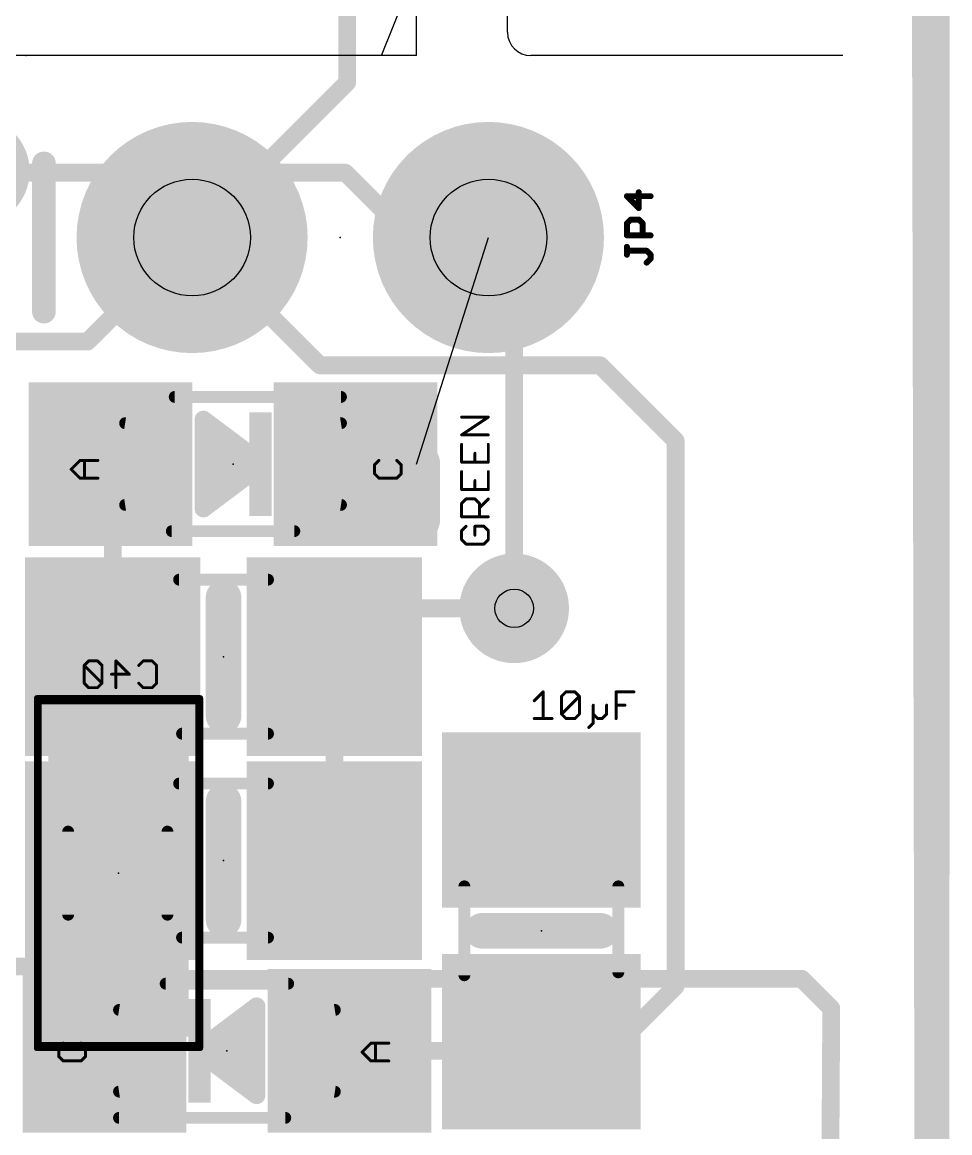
# Model space of a CAD drawing. Extents: x -10.2 to 81, y -3.9 to 69.4.
# Drawn here: x 61.52 to 69.47, y 48.97 to 58.49 of the extents above; entities that cross this region are included whole.
import ezdxf

# ---------------------------------------------------------------- set-up
doc = ezdxf.new("R2010")
doc.units = 0
for name, color, linetype in [('1', 22, 'CONTINUOUS'), ('16', 175, 'CONTINUOUS'), ('17', 82, 'CONTINUOUS'), ('18', 82, 'CONTINUOUS'), ('19', 53, 'CONTINUOUS'), ('20', 7, 'CONTINUOUS'), ('21', 253, 'CONTINUOUS'), ('22', 253, 'CONTINUOUS'), ('23', 7, 'CONTINUOUS'), ('24', 7, 'CONTINUOUS'), ('25', 253, 'CONTINUOUS'), ('26', 253, 'CONTINUOUS'), ('27', 253, 'CONTINUOUS'), ('29', 253, 'CONTINUOUS'), ('30', 253, 'CONTINUOUS'), ('31', 253, 'CONTINUOUS'), ('32', 253, 'CONTINUOUS'), ('36', 253, 'CONTINUOUS'), ('40', 175, 'CONTINUOUS'), ('44', 253, 'CONTINUOUS'), ('51', 253, 'CONTINUOUS'), ('52', 253, 'CONTINUOUS')]:
    doc.layers.add(name, color=color, linetype=linetype)

# ---------------------------------------------------------------- blocks, each defined once
blk = doc.blocks.new('RECT')
blk.add_solid([(-0.5, -0.5), (0.5, -0.5), (-0.5, 0.5), (0.5, 0.5)])
blk = doc.blocks.new('ROUNDP')
at = {"const_width": 0.5}
blk.add_lwpolyline([(0, -0.25, 1), (0, 0.25, 1), (0, -0.25)], format="xyb", dxfattribs=at)
blk = doc.blocks.new('ROUNDV')
at = {"const_width": 0.5}
blk.add_lwpolyline([(0, -0.25, 1), (0, 0.25, 1), (0, -0.25)], format="xyb", dxfattribs=at)

msp = doc.modelspace()

# ---------------------------------------------------------------- linework, layer by layer
at = {"layer": '1'}
for points, const_width in [([(69.215, 61.595), (69.3293, 8.4201)], 0.1524), ([(64.303, 57.9737), (64.303, 60.6537)], 0.1524), ([(64.303, 57.9737), (62.9742, 56.645)], 0.1524), ([(62.0776, 55.753), (62.9742, 56.645)], 0.1524), ([(64.0694, 55.5498), (62.9742, 56.645)], 0.1524), ([(58.801, 55.753), (62.0776, 55.753)], 0.1524), ([(66.4718, 55.5498), (64.0694, 55.5498)], 0.1524), ([(67.1195, 54.9021), (66.4718, 55.5498)], 0.1524), ([(67.1195, 50.2285), (67.1195, 54.9021)], 0.1524), ([(64.3753, 54.7036), (64.897, 54.7036)], 0.4064), ([(64.897, 54.7036), (64.897, 54.229)], 0.4064), ([(62.2753, 54.7036), (62.294, 54.7036)], 0.1524), ([(62.294, 54.7036), (62.294, 53.0528)], 0.1524), ([(64.6082, 53.467), (64.194, 53.0528)], 0.1524), ([(65.7352, 53.467), (64.6082, 53.467)], 0.1524), ([(64.194, 51.3053), (64.194, 53.0528)], 0.1524), ([(62.2229, 51.2341), (62.294, 51.3053)], 0.254), ([(62.2229, 51.2341), (62.2229, 49.6752)], 0.1524), ([(64.194, 51.3053), (64.194, 51.3053)], 0.1524), ([(67.1195, 50.2285), (66.6444, 49.7534)], 0.1524), ([(65.9679, 49.6752), (65.9679, 49.7534)], 0.1524), ([(66.6444, 49.7534), (65.9679, 49.7534)], 0.1524), ([(64.3229, 49.6752), (65.9679, 49.6752)], 0.1524), ([(64.3229, 49.6752), (64.389, 49.6752)], 0.1524)]:
    msp.add_lwpolyline(points, dxfattribs=dict(at, const_width=const_width))
for points, const_width in [([(64.2649, 57.9737, 1), (64.3411, 57.9737)], 0.0762), ([(64.3299, 57.9468, 1), (64.276, 58.0007)], 0.0762), ([(63.0011, 56.6719, 1), (62.9472, 56.618)], 0.0762), ([(62.9472, 56.6719, 1), (63.0011, 56.618)], 0.0762), ([(63.0011, 56.618, 1), (62.9473, 56.672)], 0.0762), ([(62.0507, 55.78, 1), (62.1045, 55.726)], 0.0762), ([(62.0776, 55.7149, 1), (62.0776, 55.7911)], 0.0762), ([(64.0694, 55.5879, 1), (64.0694, 55.5117)], 0.0762), ([(64.0424, 55.5229, 1), (64.0963, 55.5767)], 0.0762), ([(66.4987, 55.5767, 1), (66.4449, 55.5229)], 0.0762), ([(66.4718, 55.5117, 1), (66.4718, 55.5879)], 0.0762), ([(67.1576, 54.9021, 1), (67.0814, 54.9021)], 0.0762), ([(67.0926, 54.8752, 1), (67.1464, 54.929)], 0.0762), ([(64.3753, 54.8052, 1), (64.3753, 54.602)], 0.2032), ([(64.9986, 54.7036, 1), (64.7954, 54.7036)], 0.2032), ([(64.897, 54.602, 1), (64.897, 54.8052)], 0.2032), ([(62.2753, 54.7417, 1), (62.2753, 54.6655)], 0.0762), ([(62.3321, 54.7036, 1), (62.2559, 54.7036)], 0.0762), ([(62.294, 54.6655, 1), (62.294, 54.7417)], 0.0762), ([(64.7954, 54.229, 1), (64.9986, 54.229)], 0.2032), ([(64.6082, 53.5051, 1), (64.6082, 53.4289)], 0.0762), ([(64.6351, 53.4401, 1), (64.5812, 53.4939)], 0.0762), ([(65.7352, 53.4289, 1), (65.7352, 53.5051)], 0.0762), ([(64.167, 53.0798, 1), (64.2209, 53.0259)], 0.0762), ([(64.2321, 53.0528, 1), (64.1559, 53.0528)], 0.0762), ([(62.2559, 53.0528, 1), (62.3321, 53.0528)], 0.0762), ([(62.3389, 51.2604, 1), (62.2491, 51.3502)], 0.127), ([(62.178, 51.2791, 1), (62.2678, 51.1892)], 0.127), ([(62.261, 51.2341, 1), (62.1848, 51.2341)], 0.0762), ([(64.194, 51.3434, 1), (64.194, 51.2672)], 0.0762), ([(64.1559, 51.3053, 1), (64.2321, 51.3053)], 0.0762), ([(64.194, 51.2672, 1), (64.194, 51.3434)], 0.0762), ([(67.0814, 50.2285, 1), (67.1576, 50.2285)], 0.0762), ([(67.1464, 50.2016, 1), (67.0926, 50.2554)], 0.0762), ([(66.006, 49.7534, 1), (65.9298, 49.7534)], 0.0762), ([(65.9679, 49.7915, 1), (65.9679, 49.7153)], 0.0762), ([(66.6175, 49.7804, 1), (66.6714, 49.7265)], 0.0762), ([(66.6444, 49.7153, 1), (66.6444, 49.7915)], 0.0762), ([(62.1848, 49.6752, 1), (62.261, 49.6752)], 0.0762), ([(64.3229, 49.7133, 1), (64.3229, 49.6371)], 0.0762), ([(64.3229, 49.7133, 1), (64.3229, 49.6371)], 0.0762), ([(64.389, 49.6371, 1), (64.389, 49.7133)], 0.0762), ([(65.9298, 49.6752, 1), (66.006, 49.6752)], 0.0762), ([(65.9679, 49.6371, 1), (65.9679, 49.7133)], 0.0762)]:
    msp.add_lwpolyline(points, format="xyb", dxfattribs=dict(at, const_width=const_width))
at = {"layer": '16', "const_width": 0.1524}
for points in [[(69.342, 61.468), (69.2785, 8.3312)], [(61.1124, 57.2008), (64.2874, 57.2008)], [(64.2874, 57.2008), (65.7352, 55.753)], [(65.7352, 55.753), (65.7352, 53.467)], [(62.3438, 50.3976), (60.4383, 50.3976)], [(62.4494, 50.292), (62.3438, 50.3976)], [(68.199, 50.292), (62.4494, 50.292)], [(68.453, 50.038), (68.199, 50.292)], [(68.4022, 41.529), (68.453, 50.038)]]:
    msp.add_lwpolyline(points, dxfattribs=at)
at = {"layer": '16', "const_width": 0.0762}
for points in [[(64.3143, 57.2277, 1), (64.2605, 57.1739)], [(64.2874, 57.1627, 1), (64.2874, 57.2389)], [(65.7733, 55.753, 1), (65.6971, 55.753)], [(65.7083, 55.7261, 1), (65.7621, 55.7799)], [(65.6971, 53.467, 1), (65.7733, 53.467)], [(62.3707, 50.4245, 1), (62.3168, 50.3706)], [(62.3438, 50.3595, 1), (62.3438, 50.4357)], [(62.4494, 50.3301, 1), (62.4494, 50.2539)], [(62.4224, 50.2651, 1), (62.4763, 50.3189)], [(68.2259, 50.3189, 1), (68.1721, 50.2651)], [(68.199, 50.2539, 1), (68.199, 50.3301)], [(68.4911, 50.0378, 1), (68.4149, 50.0382)], [(68.4261, 50.0111, 1), (68.4799, 50.0649)]]:
    msp.add_lwpolyline(points, format="xyb", dxfattribs=at)
at = {"layer": '19'}
msp.add_line((64.897, 54.7036), (65.5142, 56.645), dxfattribs=at)
at = {"layer": '20'}
for p, q in [((65.678, 58.4037), (65.678, 62.6537)), ((64.598, 58.2037), (64.898, 58.9537)), ((64.598, 58.2037), (58.508, 58.2037)), ((68.553, 58.2037), (65.878, 58.2037))]:
    msp.add_line(p, q, dxfattribs=at)
for points, const_width in [([(69.3293, 8.3312), (69.342, 61.722)], 0.254), ([(69.088, 9.906), (69.088, 60.325)], 0.001)]:
    msp.add_lwpolyline(points, dxfattribs=dict(at, const_width=const_width))
msp.add_arc((65.878, 58.4037), 0.2, 180, 270, dxfattribs=at)
at = {"layer": '21'}
for points, const_width in [([(63.5793, 54.7036), (63.0713, 55.0846)], 0.1524), ([(63.0713, 55.0846), (63.0713, 54.3226)], 0.1524), ([(63.1729, 55.0084), (63.1729, 54.3988)], 0.1524), ([(63.3253, 54.8941), (63.3253, 54.5131)], 0.1524), ([(63.4777, 54.7798), (63.4777, 54.6274)], 0.1524), ([(63.0713, 54.3226), (63.5793, 54.7036)], 0.1524), ([(63.244, 53.5608), (63.244, 52.5448)], 0.3048), ([(63.244, 51.8133), (63.244, 50.7973)], 0.3048), ([(65.4599, 50.7034), (66.4759, 50.7034)], 0.3048), ([(63.5269, 50.0562), (63.0189, 49.6752)], 0.1524), ([(63.5269, 49.2942), (63.5269, 50.0562)], 0.1524), ([(63.4253, 49.3704), (63.4253, 49.98)], 0.1524), ([(63.2729, 49.4847), (63.2729, 49.8657)], 0.1524), ([(63.1205, 49.599), (63.1205, 49.7514)], 0.1524), ([(63.0189, 49.6752), (63.5269, 49.2942)], 0.1524)]:
    msp.add_lwpolyline(points, dxfattribs=dict(at, const_width=const_width))
for points, const_width in [([(63.0941, 55.1151, 1), (63.0484, 55.0542)], 0.0762), ([(63.1094, 55.0846, 1), (63.0332, 55.0846)], 0.0762), ([(63.211, 55.0084, 1), (63.1348, 55.0084)], 0.0762), ([(63.3634, 54.8941, 1), (63.2872, 54.8941)], 0.0762), ([(63.5158, 54.7798, 1), (63.4396, 54.7798)], 0.0762), ([(63.6021, 54.6732, 1), (63.5564, 54.7341)], 0.0762), ([(63.5564, 54.6732, 1), (63.6021, 54.7341)], 0.0762), ([(63.4396, 54.6274, 1), (63.5158, 54.6274)], 0.0762), ([(63.2872, 54.5131, 1), (63.3634, 54.5131)], 0.0762), ([(63.0484, 54.3531, 1), (63.0941, 54.2922)], 0.0762), ([(63.0332, 54.3226, 1), (63.1094, 54.3226)], 0.0762), ([(63.1348, 54.3988, 1), (63.211, 54.3988)], 0.0762), ([(63.3202, 53.5608, 1), (63.1678, 53.5608)], 0.1524), ([(63.1678, 52.5448, 1), (63.3202, 52.5448)], 0.1524), ([(63.3202, 51.8133, 1), (63.1678, 51.8133)], 0.1524), ([(63.1678, 50.7973, 1), (63.3202, 50.7973)], 0.1524), ([(65.4599, 50.7796, 1), (65.4599, 50.6272)], 0.1524), ([(66.4759, 50.6272, 1), (66.4759, 50.7796)], 0.1524), ([(63.565, 50.0562, 1), (63.4888, 50.0562)], 0.0762), ([(63.5497, 50.0257, 1), (63.504, 50.0867)], 0.0762), ([(63.4634, 49.98, 1), (63.3872, 49.98)], 0.0762), ([(63.311, 49.8657, 1), (63.2348, 49.8657)], 0.0762), ([(63.1586, 49.7514, 1), (63.0824, 49.7514)], 0.0762), ([(63.0417, 49.7057, 1), (62.996, 49.6447)], 0.0762), ([(62.996, 49.7057, 1), (63.0417, 49.6447)], 0.0762), ([(63.0824, 49.599, 1), (63.1586, 49.599)], 0.0762), ([(63.2348, 49.4847, 1), (63.311, 49.4847)], 0.0762), ([(63.3872, 49.3704, 1), (63.4634, 49.3704)], 0.0762), ([(63.4888, 49.2942, 1), (63.565, 49.2942)], 0.0762), ([(63.504, 49.2637, 1), (63.5497, 49.3247)], 0.0762)]:
    msp.add_lwpolyline(points, format="xyb", dxfattribs=dict(at, const_width=const_width))
at = {"layer": '22'}
for points, const_width in [([(61.6438, 52.6976), (61.6438, 49.6976)], 0.0508), ([(63.0438, 52.6976), (61.6438, 52.6976)], 0.0508), ([(63.0438, 49.6976), (63.0438, 52.6976)], 0.0508), ([(62.3133, 51.1976), (62.3743, 51.1976)], 0.5588), ([(61.6438, 49.6976), (63.0438, 49.6976)], 0.0508)]:
    msp.add_lwpolyline(points, dxfattribs=dict(at, const_width=const_width))
for points, const_width in [([(61.6565, 52.6976, 1), (61.6311, 52.6976)], 0.0254), ([(61.6438, 52.7103, 1), (61.6438, 52.6849)], 0.0254), ([(63.0565, 52.6976, 1), (63.0311, 52.6976)], 0.0254), ([(63.0438, 52.6849, 1), (63.0438, 52.7103)], 0.0254), ([(62.3133, 51.3373, 1), (62.3133, 51.0579)], 0.2794), ([(62.3743, 51.0579, 1), (62.3743, 51.3373)], 0.2794), ([(61.6438, 49.7103, 1), (61.6438, 49.6849)], 0.0254), ([(61.6311, 49.6976, 1), (61.6565, 49.6976)], 0.0254), ([(63.0311, 49.6976, 1), (63.0565, 49.6976)], 0.0254), ([(63.0438, 49.6849, 1), (63.0438, 49.7103)], 0.0254)]:
    msp.add_lwpolyline(points, format="xyb", dxfattribs=dict(at, const_width=const_width))
at = {"layer": '23'}
for p in [(61.553, 58.2037), (63.3253, 54.7036), (63.244, 53.0528), (63.244, 51.3053), (65.9679, 50.7034), (63.2729, 49.6752)]:
    msp.add_point(p, dxfattribs=at)
at = {"layer": '24'}
for p in [(64.2442, 56.645), (62.3438, 51.1976)]:
    msp.add_point(p, dxfattribs=at)
at = {"layer": '25', "const_width": 0.0508}
for points in [[(66.9045, 56.9991), (66.7012, 56.9991)], [(66.7012, 56.9991), (66.8029, 56.8974)], [(66.8029, 56.8974), (66.8029, 57.033)], [(66.7012, 56.7652), (66.7351, 56.7991)], [(66.7351, 56.7991), (66.8029, 56.7991)], [(66.8029, 56.7991), (66.8367, 56.7652)], [(66.7012, 56.6635), (66.7012, 56.7652)], [(66.8367, 56.7652), (66.8367, 56.6635)], [(66.9045, 56.6635), (66.7012, 56.6635)], [(66.7012, 56.4974), (66.7012, 56.5652)], [(66.8706, 56.5313), (66.7012, 56.5313)], [(66.9045, 56.4974), (66.8706, 56.5313)], [(66.8706, 56.4296), (66.9045, 56.4635)], [(66.9045, 56.4635), (66.9045, 56.4974)]]:
    msp.add_lwpolyline(points, dxfattribs=at)
at = {"layer": '25', "const_width": 0.0254}
for points in [[(66.7012, 57.0118, 1), (66.7012, 56.9864)], [(66.7101, 57.0081, 1), (66.6922, 56.9901)], [(66.8156, 57.033, 1), (66.7902, 57.033)], [(66.9045, 56.9864, 1), (66.9045, 57.0118)], [(66.7939, 56.8884, 1), (66.8118, 56.9064)], [(66.7351, 56.8118, 1), (66.7351, 56.7864)], [(66.744, 56.7901, 1), (66.7261, 56.8081)], [(66.7902, 56.8974, 1), (66.8156, 56.8974)], [(66.8118, 56.8081, 1), (66.7939, 56.7901)], [(66.8029, 56.7864, 1), (66.8029, 56.8118)], [(66.7139, 56.7652, 1), (66.6885, 56.7652)], [(66.6922, 56.7742, 1), (66.7101, 56.7562)], [(66.8494, 56.7652, 1), (66.824, 56.7652)], [(66.8278, 56.7562, 1), (66.8457, 56.7742)], [(66.7012, 56.6762, 1), (66.7012, 56.6508)], [(66.6885, 56.6635, 1), (66.7139, 56.6635)], [(66.824, 56.6635, 1), (66.8494, 56.6635)], [(66.9045, 56.6508, 1), (66.9045, 56.6762)], [(66.7139, 56.5652, 1), (66.6885, 56.5652)], [(66.7012, 56.544, 1), (66.7012, 56.5186)], [(66.8796, 56.5403, 1), (66.8617, 56.5223)], [(66.8706, 56.5186, 1), (66.8706, 56.544)], [(66.6885, 56.4974, 1), (66.7139, 56.4974)], [(66.8617, 56.4386, 1), (66.8796, 56.4207)], [(66.9172, 56.4974, 1), (66.8918, 56.4974)], [(66.8918, 56.4635, 1), (66.9172, 56.4635)], [(66.8956, 56.4884, 1), (66.9135, 56.5064)], [(66.9135, 56.4545, 1), (66.8956, 56.4725)]]:
    msp.add_lwpolyline(points, format="xyb", dxfattribs=at)
at = {"layer": '26', "const_width": 0.0254}
for points in [[(62.0876, 53.016), (62.0495, 52.9779)], [(62.1639, 53.016), (62.0876, 53.016)], [(62.202, 52.9779), (62.1639, 53.016)], [(62.3215, 52.7872), (62.3215, 53.016)], [(62.3215, 53.016), (62.4359, 52.9016)], [(62.5172, 52.9779), (62.5554, 53.016)], [(62.5554, 53.016), (62.6316, 53.016)], [(62.6316, 53.016), (62.6698, 52.9779)], [(62.0495, 52.9779), (62.0495, 52.8253)], [(62.202, 52.8253), (62.0495, 52.9779)], [(62.202, 52.8253), (62.202, 52.9779)], [(62.6698, 52.9779), (62.6698, 52.8253)], [(62.0495, 52.8253), (62.0876, 52.7872)], [(62.1639, 52.7872), (62.202, 52.8253)], [(62.4359, 52.9016), (62.2834, 52.9016)], [(62.5554, 52.7872), (62.5172, 52.8253)], [(62.6698, 52.8253), (62.6316, 52.7872)], [(62.0876, 52.7872), (62.1639, 52.7872)], [(62.6316, 52.7872), (62.5554, 52.7872)]]:
    msp.add_lwpolyline(points, dxfattribs=at)
at = {"layer": '26', "const_width": 0.0127}
for points in [[(62.0876, 53.0224, 1), (62.0876, 53.0097)], [(62.0921, 53.0115, 1), (62.0831, 53.0205)], [(62.1684, 53.0205, 1), (62.1594, 53.0115)], [(62.1639, 53.0097, 1), (62.1639, 53.0224)], [(62.3278, 53.016, 1), (62.3151, 53.016)], [(62.326, 53.0205, 1), (62.317, 53.0115)], [(62.5554, 53.0224, 1), (62.5554, 53.0097)], [(62.5599, 53.0115, 1), (62.5509, 53.0205)], [(62.6361, 53.0205, 1), (62.6271, 53.0115)], [(62.6316, 53.0097, 1), (62.6316, 53.0224)], [(62.0558, 52.9779, 1), (62.0431, 52.9779)], [(62.054, 52.9824, 1), (62.045, 52.9734)], [(62.045, 52.9824, 1), (62.054, 52.9734)], [(62.2084, 52.9779, 1), (62.1957, 52.9779)], [(62.1975, 52.9734, 1), (62.2065, 52.9824)], [(62.5127, 52.9824, 1), (62.5217, 52.9734)], [(62.6761, 52.9779, 1), (62.6634, 52.9779)], [(62.6653, 52.9734, 1), (62.6743, 52.9824)], [(62.054, 52.8298, 1), (62.045, 52.8208)], [(62.0431, 52.8253, 1), (62.0558, 52.8253)], [(62.1957, 52.8253, 1), (62.2084, 52.8253)], [(62.2065, 52.8208, 1), (62.1975, 52.8298)], [(62.1975, 52.8208, 1), (62.2065, 52.8298)], [(62.2834, 52.908, 1), (62.2834, 52.8953)], [(62.4314, 52.8971, 1), (62.4404, 52.9061)], [(62.4359, 52.8953, 1), (62.4359, 52.908)], [(62.5217, 52.8298, 1), (62.5127, 52.8208)], [(62.6634, 52.8253, 1), (62.6761, 52.8253)], [(62.6743, 52.8208, 1), (62.6653, 52.8298)], [(62.0876, 52.7936, 1), (62.0876, 52.7809)], [(62.0831, 52.7827, 1), (62.0921, 52.7917)], [(62.1594, 52.7917, 1), (62.1684, 52.7827)], [(62.1639, 52.7809, 1), (62.1639, 52.7936)], [(62.3151, 52.7872, 1), (62.3278, 52.7872)], [(62.5554, 52.7936, 1), (62.5554, 52.7809)], [(62.5509, 52.7827, 1), (62.5599, 52.7917)], [(62.6271, 52.7917, 1), (62.6361, 52.7827)], [(62.6316, 52.7809, 1), (62.6316, 52.7936)]]:
    msp.add_lwpolyline(points, format="xyb", dxfattribs=at)
at = {"layer": '27', "const_width": 0.0254}
for points in [[(65.2846, 54.9534), (65.5134, 55.1059)], [(65.5134, 55.1059), (65.2846, 55.1059)], [(65.5134, 54.9534), (65.2846, 54.9534)], [(65.2846, 54.8721), (65.2846, 54.7195)], [(65.5134, 54.7195), (65.5134, 54.8721)], [(65.2846, 54.7195), (65.5134, 54.7195)], [(65.399, 54.7195), (65.399, 54.7958)], [(65.2846, 54.6382), (65.2846, 54.4857)], [(65.5134, 54.4857), (65.5134, 54.6382)], [(65.399, 54.4857), (65.399, 54.5619)], [(65.2846, 54.4857), (65.5134, 54.4857)], [(65.2846, 54.3662), (65.3227, 54.4043)], [(65.2846, 54.2518), (65.2846, 54.3662)], [(65.3227, 54.4043), (65.399, 54.4043)], [(65.399, 54.4043), (65.4371, 54.3662)], [(65.4371, 54.3281), (65.5134, 54.4043)], [(65.4371, 54.3662), (65.4371, 54.2518)], [(65.5134, 54.2518), (65.2846, 54.2518)], [(65.3227, 54.1704), (65.2846, 54.1323)], [(65.4753, 54.1704), (65.399, 54.1704)], [(65.399, 54.1704), (65.399, 54.0942)], [(65.5134, 54.1323), (65.4753, 54.1704)], [(65.2846, 54.1323), (65.2846, 54.056)], [(65.2846, 54.056), (65.3227, 54.0179)], [(65.4753, 54.0179), (65.5134, 54.056)], [(65.5134, 54.056), (65.5134, 54.1323)], [(65.3227, 54.0179), (65.4753, 54.0179)], [(65.9073, 52.6749), (65.9835, 52.7512)], [(65.9835, 52.7512), (65.9835, 52.5224)], [(66.1412, 52.713), (66.1793, 52.7512)], [(66.1793, 52.7512), (66.2555, 52.7512)], [(66.2555, 52.7512), (66.2937, 52.713)], [(66.6089, 52.5224), (66.6089, 52.7512)], [(66.6089, 52.7512), (66.7614, 52.7512)], [(66.1412, 52.5605), (66.1412, 52.713)], [(66.1412, 52.5605), (66.2937, 52.713)], [(66.2937, 52.713), (66.2937, 52.5605)], [(66.4132, 52.6368), (66.4132, 52.5605)], [(66.5276, 52.5605), (66.5276, 52.6368)], [(66.6089, 52.6368), (66.6852, 52.6368)], [(66.1793, 52.5224), (66.1412, 52.5605)], [(66.2937, 52.5605), (66.2555, 52.5224)], [(66.4132, 52.5605), (66.4513, 52.5224)], [(66.4132, 52.5605), (66.4132, 52.4842)], [(66.4894, 52.5224), (66.5276, 52.5605)], [(65.9073, 52.5224), (66.0598, 52.5224)], [(66.2555, 52.5224), (66.1793, 52.5224)], [(66.4132, 52.4842), (66.375, 52.4461)], [(66.4513, 52.5224), (66.4894, 52.5224)]]:
    msp.add_lwpolyline(points, dxfattribs=at)
at = {"layer": '27', "const_width": 0.0127}
for points in [[(65.2846, 55.1123, 1), (65.2846, 55.0996)], [(65.5169, 55.1007, 1), (65.5099, 55.1112)], [(65.5134, 55.0996, 1), (65.5134, 55.1123)], [(65.2846, 54.9598, 1), (65.2846, 54.9471)], [(65.2811, 54.9587, 1), (65.2881, 54.9481)], [(65.5134, 54.9471, 1), (65.5134, 54.9598)], [(65.291, 54.8721, 1), (65.2783, 54.8721)], [(65.5197, 54.8721, 1), (65.507, 54.8721)], [(65.2846, 54.7259, 1), (65.2846, 54.7132)], [(65.4053, 54.7958, 1), (65.3927, 54.7958)], [(65.5134, 54.7132, 1), (65.5134, 54.7259)], [(65.2783, 54.7195, 1), (65.291, 54.7195)], [(65.291, 54.6382, 1), (65.2783, 54.6382)], [(65.3927, 54.7195, 1), (65.4053, 54.7195)], [(65.507, 54.7195, 1), (65.5197, 54.7195)], [(65.5197, 54.6382, 1), (65.507, 54.6382)], [(65.4053, 54.5619, 1), (65.3927, 54.5619)], [(65.2846, 54.492, 1), (65.2846, 54.4793)], [(65.2783, 54.4857, 1), (65.291, 54.4857)], [(65.3927, 54.4857, 1), (65.4053, 54.4857)], [(65.507, 54.4857, 1), (65.5197, 54.4857)], [(65.5134, 54.4793, 1), (65.5134, 54.492)], [(65.2801, 54.3707, 1), (65.2891, 54.3617)], [(65.291, 54.3662, 1), (65.2783, 54.3662)], [(65.3227, 54.4107, 1), (65.3227, 54.398)], [(65.3272, 54.3998, 1), (65.3182, 54.4088)], [(65.4035, 54.4088, 1), (65.3945, 54.3998)], [(65.399, 54.398, 1), (65.399, 54.4107)], [(65.4435, 54.3662, 1), (65.4308, 54.3662)], [(65.4326, 54.3617, 1), (65.4416, 54.3707)], [(65.5179, 54.3998, 1), (65.5089, 54.4088)], [(65.2846, 54.2581, 1), (65.2846, 54.2454)], [(65.2783, 54.2518, 1), (65.291, 54.2518)], [(65.4326, 54.3325, 1), (65.4416, 54.3236)], [(65.4308, 54.2518, 1), (65.4435, 54.2518)], [(65.5134, 54.2454, 1), (65.5134, 54.2581)], [(65.3272, 54.1659, 1), (65.3182, 54.1749)], [(65.399, 54.1768, 1), (65.399, 54.1641)], [(65.4053, 54.1704, 1), (65.3927, 54.1704)], [(65.4798, 54.1749, 1), (65.4708, 54.1659)], [(65.4753, 54.1641, 1), (65.4753, 54.1768)], [(65.2801, 54.1368, 1), (65.2891, 54.1278)], [(65.2891, 54.0605, 1), (65.2801, 54.0516)], [(65.291, 54.1323, 1), (65.2783, 54.1323)], [(65.2783, 54.056, 1), (65.291, 54.056)], [(65.3927, 54.0942, 1), (65.4053, 54.0942)], [(65.5197, 54.1323, 1), (65.507, 54.1323)], [(65.507, 54.056, 1), (65.5197, 54.056)], [(65.5089, 54.1278, 1), (65.5179, 54.1368)], [(65.5179, 54.0516, 1), (65.5089, 54.0605)], [(65.3227, 54.0243, 1), (65.3227, 54.0116)], [(65.3182, 54.0134, 1), (65.3272, 54.0224)], [(65.4708, 54.0224, 1), (65.4798, 54.0134)], [(65.4753, 54.0116, 1), (65.4753, 54.0243)], [(65.9899, 52.7512, 1), (65.9772, 52.7512)], [(65.988, 52.7467, 1), (65.979, 52.7557)], [(66.1793, 52.7575, 1), (66.1793, 52.7448)], [(66.1838, 52.7467, 1), (66.1748, 52.7557)], [(66.26, 52.7557, 1), (66.2511, 52.7467)], [(66.2555, 52.7448, 1), (66.2555, 52.7575)], [(66.6153, 52.7512, 1), (66.6026, 52.7512)], [(66.6089, 52.7575, 1), (66.6089, 52.7448)], [(66.7614, 52.7448, 1), (66.7614, 52.7575)], [(65.9028, 52.6794, 1), (65.9118, 52.6704)], [(66.1475, 52.713, 1), (66.1348, 52.713)], [(66.1367, 52.7175, 1), (66.1456, 52.7085)], [(66.3, 52.713, 1), (66.2873, 52.713)], [(66.2982, 52.7085, 1), (66.2892, 52.7175)], [(66.2892, 52.7085, 1), (66.2982, 52.7175)], [(66.4195, 52.6368, 1), (66.4068, 52.6368)], [(66.5339, 52.6368, 1), (66.5212, 52.6368)], [(66.6089, 52.6431, 1), (66.6089, 52.6304)], [(66.6852, 52.6304, 1), (66.6852, 52.6431)], [(66.1456, 52.565, 1), (66.1367, 52.556)], [(66.1367, 52.565, 1), (66.1456, 52.556)], [(66.1348, 52.5605, 1), (66.1475, 52.5605)], [(66.2873, 52.5605, 1), (66.3, 52.5605)], [(66.2982, 52.556, 1), (66.2892, 52.565)], [(66.4177, 52.565, 1), (66.4087, 52.556)], [(66.4195, 52.5605, 1), (66.4068, 52.5605)], [(66.4068, 52.5605, 1), (66.4195, 52.5605)], [(66.5212, 52.5605, 1), (66.5339, 52.5605)], [(66.532, 52.556, 1), (66.5231, 52.565)], [(65.9073, 52.5287, 1), (65.9073, 52.516)], [(65.9772, 52.5224, 1), (65.9899, 52.5224)], [(66.0598, 52.516, 1), (66.0598, 52.5287)], [(66.1793, 52.5287, 1), (66.1793, 52.516)], [(66.1748, 52.5179, 1), (66.1838, 52.5269)], [(66.2511, 52.5269, 1), (66.26, 52.5179)], [(66.2555, 52.516, 1), (66.2555, 52.5287)], [(66.3705, 52.4506, 1), (66.3795, 52.4416)], [(66.4068, 52.4842, 1), (66.4195, 52.4842)], [(66.4177, 52.4797, 1), (66.4087, 52.4887)], [(66.4513, 52.5287, 1), (66.4513, 52.516)], [(66.4468, 52.5179, 1), (66.4558, 52.5269)], [(66.4849, 52.5269, 1), (66.4939, 52.5179)], [(66.4894, 52.516, 1), (66.4894, 52.5287)], [(66.6026, 52.5224, 1), (66.6153, 52.5224)]]:
    msp.add_lwpolyline(points, format="xyb", dxfattribs=at)
at = {"layer": '40', "const_width": 0.0508}
for points in [[(61.6608, 52.6706), (61.6608, 49.7246)], [(63.0268, 52.6706), (61.6608, 52.6706)], [(63.0268, 49.7246), (63.0268, 52.6706)], [(61.6608, 49.7246), (63.0268, 49.7246)]]:
    msp.add_lwpolyline(points, dxfattribs=at)
at = {"layer": '40', "const_width": 0.0254}
for points in [[(61.6735, 52.6706, 1), (61.6481, 52.6706)], [(61.6608, 52.6833, 1), (61.6608, 52.6579)], [(63.0395, 52.6706, 1), (63.0141, 52.6706)], [(63.0268, 52.6579, 1), (63.0268, 52.6833)], [(61.6608, 49.7373, 1), (61.6608, 49.7119)], [(61.6481, 49.7246, 1), (61.6735, 49.7246)], [(63.0141, 49.7246, 1), (63.0395, 49.7246)], [(63.0268, 49.7119, 1), (63.0268, 49.7373)]]:
    msp.add_lwpolyline(points, format="xyb", dxfattribs=at)
at = {"layer": '44'}
for centre, radius in [((62.9742, 56.645), 0.5), ((65.5142, 56.645), 0.5), ((65.7352, 53.467), 0.1651)]:
    msp.add_circle(centre, radius, dxfattribs=at)
at = {"layer": '51'}
for q in [(64.898, 58.9537), (64.598, 58.2037)]:
    msp.add_line((64.898, 58.2037), q, dxfattribs=at)
for points, const_width in [([(62.8253, 55.2786), (64.2503, 55.2786)], 0.1016), ([(61.9378, 54.6587), (62.0141, 54.735)], 0.0254), ([(62.0141, 54.735), (62.1666, 54.735)], 0.0254), ([(62.0522, 54.5825), (62.0522, 54.735)], 0.0254), ([(64.5759, 54.735), (64.5378, 54.6969)], 0.0254), ([(64.7666, 54.6969), (64.7285, 54.735)], 0.0254), ([(62.0141, 54.5825), (61.9378, 54.6587)], 0.0254), ([(64.5378, 54.6969), (64.5378, 54.6206)], 0.0254), ([(64.5378, 54.6206), (64.5759, 54.5825)], 0.0254), ([(64.7285, 54.5825), (64.7666, 54.6206)], 0.0254), ([(64.7666, 54.6206), (64.7666, 54.6969)], 0.0254), ([(62.1666, 54.5825), (62.0141, 54.5825)], 0.0254), ([(64.5759, 54.5825), (64.7285, 54.5825)], 0.0254), ([(63.8503, 54.1286), (62.8003, 54.1286)], 0.1016), ([(62.863, 53.7128), (63.625, 53.7128)], 0.1016), ([(62.888, 52.3928), (63.625, 52.3928)], 0.1016), ([(62.863, 51.9653), (63.625, 51.9653)], 0.1016), ([(65.3079, 50.3224), (65.3079, 51.0844)], 0.1016), ([(66.6279, 50.3474), (66.6279, 51.0844)], 0.1016), ([(62.888, 50.6453), (63.625, 50.6453)], 0.1016), ([(62.7479, 50.2502), (63.7979, 50.2502)], 0.1016), ([(61.8695, 49.7405), (61.8314, 49.7023)], 0.0254), ([(61.8314, 49.7023), (61.8314, 49.6261)], 0.0254), ([(62.0602, 49.7023), (62.022, 49.7405)], 0.0254), ([(62.0602, 49.6261), (62.0602, 49.7023)], 0.0254), ([(64.4314, 49.6642), (64.5076, 49.7405)], 0.0254), ([(64.5076, 49.7405), (64.6602, 49.7405)], 0.0254), ([(64.5458, 49.5879), (64.5458, 49.7405)], 0.0254), ([(61.8314, 49.6261), (61.8695, 49.5879)], 0.0254), ([(61.8695, 49.5879), (62.022, 49.5879)], 0.0254), ([(62.022, 49.5879), (62.0602, 49.6261)], 0.0254), ([(64.5076, 49.5879), (64.4314, 49.6642)], 0.0254), ([(64.6602, 49.5879), (64.5076, 49.5879)], 0.0254), ([(63.7729, 49.1002), (62.3479, 49.1002)], 0.1016)]:
    msp.add_lwpolyline(points, dxfattribs=dict(at, const_width=const_width))
for points, const_width in [([(62.8253, 55.304, 1), (62.8253, 55.2532)], 0.0508), ([(64.2503, 55.2532, 1), (64.2503, 55.304)], 0.0508), ([(64.1753, 55.0506, 1), (64.1753, 55.2566, 1), (64.1753, 55.0506)], 0.0762), ([(62.4003, 54.3536, 0.8571), (62.4003, 55.0536)], 0.1016), ([(62.4042, 55.0787, 1), (62.3964, 55.0285)], 0.0508), ([(64.2503, 55.0536, 0.8571), (64.2503, 54.3536)], 0.1016), ([(64.2542, 55.0285, 1), (64.2464, 55.0787)], 0.0508), ([(62.0141, 54.7413, 1), (62.0141, 54.7286)], 0.0127), ([(62.0185, 54.7305, 1), (62.0096, 54.7395)], 0.0127), ([(62.0585, 54.735, 1), (62.0458, 54.735)], 0.0127), ([(62.1666, 54.7286, 1), (62.1666, 54.7413)], 0.0127), ([(64.5804, 54.7305, 1), (64.5714, 54.7395)], 0.0127), ([(64.7329, 54.7395, 1), (64.724, 54.7305)], 0.0127), ([(61.9423, 54.6632, 1), (61.9333, 54.6542)], 0.0127), ([(61.9333, 54.6632, 1), (61.9423, 54.6542)], 0.0127), ([(64.5441, 54.6969, 1), (64.5314, 54.6969)], 0.0127), ([(64.5333, 54.7014, 1), (64.5423, 54.6924)], 0.0127), ([(64.5423, 54.6251, 1), (64.5333, 54.6161)], 0.0127), ([(64.7729, 54.6969, 1), (64.7602, 54.6969)], 0.0127), ([(64.7621, 54.6924, 1), (64.7711, 54.7014)], 0.0127), ([(64.7711, 54.6161, 1), (64.7621, 54.6251)], 0.0127), ([(62.0141, 54.5888, 1), (62.0141, 54.5761)], 0.0127), ([(62.0096, 54.578, 1), (62.0185, 54.587)], 0.0127), ([(62.0458, 54.5825, 1), (62.0585, 54.5825)], 0.0127), ([(62.1666, 54.5761, 1), (62.1666, 54.5888)], 0.0127), ([(64.5314, 54.6206, 1), (64.5441, 54.6206)], 0.0127), ([(64.5759, 54.5888, 1), (64.5759, 54.5761)], 0.0127), ([(64.5714, 54.578, 1), (64.5804, 54.587)], 0.0127), ([(64.724, 54.587, 1), (64.7329, 54.578)], 0.0127), ([(64.7285, 54.5761, 1), (64.7285, 54.5888)], 0.0127), ([(64.7602, 54.6206, 1), (64.7729, 54.6206)], 0.0127), ([(62.3964, 54.3787, 1), (62.4042, 54.3285)], 0.0508), ([(64.2464, 54.3285, 1), (64.2542, 54.3787)], 0.0508), ([(62.8003, 54.154, 1), (62.8003, 54.1032)], 0.0508), ([(63.8503, 54.1032, 1), (63.8503, 54.154)], 0.0508), ([(62.863, 53.7382, 1), (62.863, 53.6874)], 0.0508), ([(63.625, 53.6874, 1), (63.625, 53.7382)], 0.0508), ([(62.888, 52.4182, 1), (62.888, 52.3674)], 0.0508), ([(63.625, 52.3674, 1), (63.625, 52.4182)], 0.0508), ([(62.863, 51.9907, 1), (62.863, 51.9399)], 0.0508), ([(63.625, 51.9399, 1), (63.625, 51.9907)], 0.0508), ([(65.3333, 51.0844, 1), (65.2825, 51.0844)], 0.0508), ([(66.6533, 51.0844, 1), (66.6025, 51.0844)], 0.0508), ([(62.888, 50.6707, 1), (62.888, 50.6199)], 0.0508), ([(63.625, 50.6199, 1), (63.625, 50.6707)], 0.0508), ([(66.6025, 50.3474, 1), (66.6533, 50.3474)], 0.0508), ([(62.7479, 50.2756, 1), (62.7479, 50.2248)], 0.0508), ([(63.7979, 50.2248, 1), (63.7979, 50.2756)], 0.0508), ([(65.2825, 50.3224, 1), (65.3333, 50.3224)], 0.0508), ([(62.3479, 49.3252, 0.8571), (62.3479, 50.0252)], 0.1016), ([(62.3518, 50.0503, 1), (62.344, 50.0001)], 0.0508), ([(64.1979, 50.0252, 0.8571), (64.1979, 49.3252)], 0.1016), ([(64.2018, 50.0001, 1), (64.194, 50.0503)], 0.0508), ([(61.8377, 49.7023, 1), (61.825, 49.7023)], 0.0127), ([(61.8269, 49.7068, 1), (61.8359, 49.6978)], 0.0127), ([(61.874, 49.736, 1), (61.865, 49.7449)], 0.0127), ([(62.0265, 49.7449, 1), (62.0176, 49.736)], 0.0127), ([(62.0665, 49.7023, 1), (62.0538, 49.7023)], 0.0127), ([(62.0557, 49.6978, 1), (62.0647, 49.7068)], 0.0127), ([(64.5076, 49.7468, 1), (64.5076, 49.7341)], 0.0127), ([(64.5121, 49.736, 1), (64.5032, 49.7449)], 0.0127), ([(64.5521, 49.7405, 1), (64.5394, 49.7405)], 0.0127), ([(64.6602, 49.7341, 1), (64.6602, 49.7468)], 0.0127), ([(61.8359, 49.6305, 1), (61.8269, 49.6216)], 0.0127), ([(61.825, 49.6261, 1), (61.8377, 49.6261)], 0.0127), ([(61.8695, 49.5943, 1), (61.8695, 49.5816)], 0.0127), ([(61.865, 49.5834, 1), (61.874, 49.5924)], 0.0127), ([(62.0176, 49.5924, 1), (62.0265, 49.5834)], 0.0127), ([(62.022, 49.5816, 1), (62.022, 49.5943)], 0.0127), ([(62.0538, 49.6261, 1), (62.0665, 49.6261)], 0.0127), ([(62.0647, 49.6216, 1), (62.0557, 49.6305)], 0.0127), ([(64.4359, 49.6687, 1), (64.4269, 49.6597)], 0.0127), ([(64.4269, 49.6687, 1), (64.4359, 49.6597)], 0.0127), ([(64.5076, 49.5943, 1), (64.5076, 49.5816)], 0.0127), ([(64.5032, 49.5834, 1), (64.5121, 49.5924)], 0.0127), ([(64.5394, 49.5879, 1), (64.5521, 49.5879)], 0.0127), ([(64.6602, 49.5816, 1), (64.6602, 49.5943)], 0.0127), ([(62.4229, 49.1222, 1), (62.4229, 49.3282, 1), (62.4229, 49.1222)], 0.0762), ([(62.344, 49.3503, 1), (62.3518, 49.3001)], 0.0508), ([(64.194, 49.3001, 1), (64.2018, 49.3503)], 0.0508), ([(62.3479, 49.1256, 1), (62.3479, 49.0748)], 0.0508), ([(63.7729, 49.0748, 1), (63.7729, 49.1256)], 0.0508)]:
    msp.add_lwpolyline(points, format="xyb", dxfattribs=dict(at, const_width=const_width))
at = {"layer": '52'}
for points, const_width in [([(61.7042, 56.01), (61.7042, 57.28)], 0.2032), ([(61.9118, 51.5536), (61.9118, 50.8416)], 0.1016), ([(62.7628, 51.5536), (62.7628, 50.8416)], 0.1016)]:
    msp.add_lwpolyline(points, dxfattribs=dict(at, const_width=const_width))
for points, const_width in [([(61.755, 57.28, 1), (61.6534, 57.28)], 0.1016), ([(61.6534, 56.01, 1), (61.755, 56.01)], 0.1016), ([(61.9372, 51.5536, 1), (61.8864, 51.5536)], 0.0508), ([(62.7882, 51.5536, 1), (62.7374, 51.5536)], 0.0508), ([(61.8864, 50.8416, 1), (61.9372, 50.8416)], 0.0508), ([(62.7374, 50.8416, 1), (62.7882, 50.8416)], 0.0508)]:
    msp.add_lwpolyline(points, format="xyb", dxfattribs=dict(at, const_width=const_width))

# ---------------------------------------------------------------- block references
at = {"layer": '1'}
for p, xscale, yscale, rotation in [((62.2753, 54.7036), 1.2, 1.2, 270), ((64.3753, 54.7036), 1.2, 1.2, 270), ((65.9679, 51.6534), 1.3, 1.5, 90), ((65.9679, 49.7534), 1.3, 1.5, 90), ((62.2229, 49.6752), 1.2, 1.2, 90), ((64.3229, 49.6752), 1.2, 1.2, 90)]:
    msp.add_blockref('RECT', p, dxfattribs=dict(at, xscale=xscale, yscale=yscale, rotation=rotation))
at = {"layer": '1', "xscale": 1.3, "yscale": 1.5}
for p in [(62.294, 53.0528), (64.194, 53.0528), (62.294, 51.3053), (64.194, 51.3053)]:
    msp.add_blockref('RECT', p, dxfattribs=at)
at = {"layer": '16', "rotation": 270}
for p in [(62.3438, 51.9976), (62.3438, 50.3976)]:
    msp.add_blockref('RECT', p, dxfattribs=at)
at = {"layer": '17', "xscale": 1.778, "yscale": 1.778, "rotation": 270}
for p in [(62.9742, 56.645), (62.9742, 56.645), (65.5142, 56.645), (65.5142, 56.645)]:
    msp.add_blockref('ROUNDP', p, dxfattribs=at)
at = {"layer": '18', "xscale": 0.7366, "yscale": 0.7366}
msp.add_blockref('ROUNDV', (65.7352, 53.467), dxfattribs=at)
msp.add_blockref('ROUNDV', (65.7352, 53.467), dxfattribs=at)
at = {"layer": '21', "xscale": 0.889, "yscale": 0.1905}
for p, rotation in [((63.561, 54.7036), 270), ((63.0371, 49.6752), 90)]:
    msp.add_blockref('RECT', p, dxfattribs=dict(at, rotation=rotation))
at = {"layer": '29'}
for name, p, xscale, yscale in [('ROUNDV', (61.1124, 57.2135), 0.9398, 0.9398), ('RECT', (62.294, 53.0528), 1.5032, 1.7032), ('RECT', (64.194, 53.0528), 1.5032, 1.7032), ('ROUNDV', (65.7352, 53.467), 0.9398, 0.9398), ('RECT', (62.294, 51.3053), 1.5032, 1.7032), ('RECT', (64.194, 51.3053), 1.5032, 1.7032)]:
    msp.add_blockref(name, p, dxfattribs=dict(at, xscale=xscale, yscale=yscale))
for name, p, xscale, yscale, rotation in [('ROUNDP', (62.9742, 56.645), 1.9812, 1.9812, 270), ('ROUNDP', (65.5142, 56.645), 1.9812, 1.9812, 270), ('RECT', (62.2753, 54.7036), 1.4032, 1.4032, 270), ('RECT', (64.3753, 54.7036), 1.4032, 1.4032, 270), ('RECT', (65.9679, 51.6534), 1.5032, 1.7032, 90), ('RECT', (65.9679, 49.7534), 1.5032, 1.7032, 90), ('RECT', (62.2229, 49.6752), 1.4032, 1.4032, 90), ('RECT', (64.3229, 49.6752), 1.4032, 1.4032, 90)]:
    msp.add_blockref(name, p, dxfattribs=dict(at, xscale=xscale, yscale=yscale, rotation=rotation))
at = {"layer": '30', "xscale": 0.9398, "yscale": 0.9398}
for p in [(61.1124, 57.2135), (65.7352, 53.467)]:
    msp.add_blockref('ROUNDV', p, dxfattribs=at)
at = {"layer": '30', "rotation": 270}
for name, p, xscale, yscale in [('ROUNDP', (62.9742, 56.645), 1.9812, 1.9812), ('ROUNDP', (65.5142, 56.645), 1.9812, 1.9812), ('RECT', (62.3438, 51.9976), 1.2032, 1.2032), ('RECT', (62.3438, 50.3976), 1.2032, 1.2032)]:
    msp.add_blockref(name, p, dxfattribs=dict(at, xscale=xscale, yscale=yscale))
at = {"layer": '31'}
for p, xscale, yscale, rotation in [((62.2753, 54.7036), 1.2, 1.2, 270), ((64.3753, 54.7036), 1.2, 1.2, 270), ((65.9679, 51.6534), 1.3, 1.5, 90), ((65.9679, 49.7534), 1.3, 1.5, 90), ((62.2229, 49.6752), 1.2, 1.2, 90), ((64.3229, 49.6752), 1.2, 1.2, 90)]:
    msp.add_blockref('RECT', p, dxfattribs=dict(at, xscale=xscale, yscale=yscale, rotation=rotation))
at = {"layer": '31', "xscale": 1.3, "yscale": 1.5}
for p in [(62.294, 53.0528), (64.194, 53.0528), (62.294, 51.3053), (64.194, 51.3053)]:
    msp.add_blockref('RECT', p, dxfattribs=at)
at = {"layer": '32', "rotation": 270}
for p in [(62.3438, 51.9976), (62.3438, 50.3976)]:
    msp.add_blockref('RECT', p, dxfattribs=at)
at = {"layer": '36', "xscale": 0.3998, "yscale": 0.6, "rotation": 270}
msp.add_blockref('RECT', (62.3438, 51.1976), dxfattribs=at)
at = {"layer": '51'}
for p, xscale, yscale, rotation in [((62.5753, 55.1661), 0.325, 0.5, 270), ((63.9563, 55.1536), 0.3, 0.262, 270), ((64.2878, 55.1661), 0.325, 0.075, 270), ((62.7003, 54.9536), 0.15, 0.25, 270), ((63.9503, 54.9536), 0.15, 0.25, 270), ((62.7378, 54.7036), 0.4, 0.175, 270), ((63.9128, 54.7036), 0.4, 0.175, 270), ((62.7003, 54.4536), 0.15, 0.25, 270), ((63.9503, 54.4536), 0.15, 0.25, 270), ((62.5753, 54.2411), 0.325, 0.5, 270), ((64.0753, 54.2411), 0.325, 0.5, 270), ((65.9668, 51.4341), 0.7501, 1.4501, 90), ((65.9668, 49.9863), 0.7501, 1.4501, 90), ((62.5229, 50.1377), 0.325, 0.5, 90), ((64.0229, 50.1377), 0.325, 0.5, 90), ((62.6479, 49.9252), 0.15, 0.25, 90), ((63.8979, 49.9252), 0.15, 0.25, 90), ((62.6854, 49.6752), 0.4, 0.175, 90), ((63.8604, 49.6752), 0.4, 0.175, 90), ((62.6479, 49.4252), 0.15, 0.25, 90), ((63.8979, 49.4252), 0.15, 0.25, 90), ((62.3104, 49.2127), 0.325, 0.075, 90), ((62.6419, 49.2252), 0.3, 0.262, 90), ((64.0229, 49.2127), 0.325, 0.5, 90)]:
    msp.add_blockref('RECT', p, dxfattribs=dict(at, xscale=xscale, yscale=yscale, rotation=rotation))
at = {"layer": '51', "xscale": 0.7501, "yscale": 1.4501}
for p in [(62.5268, 53.054), (63.9746, 53.054), (62.5268, 51.3064), (63.9746, 51.3064)]:
    msp.add_blockref('RECT', p, dxfattribs=at)
at = {"layer": '52', "xscale": 0.508, "yscale": 0.508}
for p in [(62.9742, 56.645), (65.5142, 56.645)]:
    msp.add_blockref('RECT', p, dxfattribs=at)
at = {"layer": '52', "xscale": 0.5001, "yscale": 0.95, "rotation": 270}
for p in [(62.3387, 51.7857), (62.3387, 50.6173)]:
    msp.add_blockref('RECT', p, dxfattribs=at)

doc.saveas('drawing.dxf')
